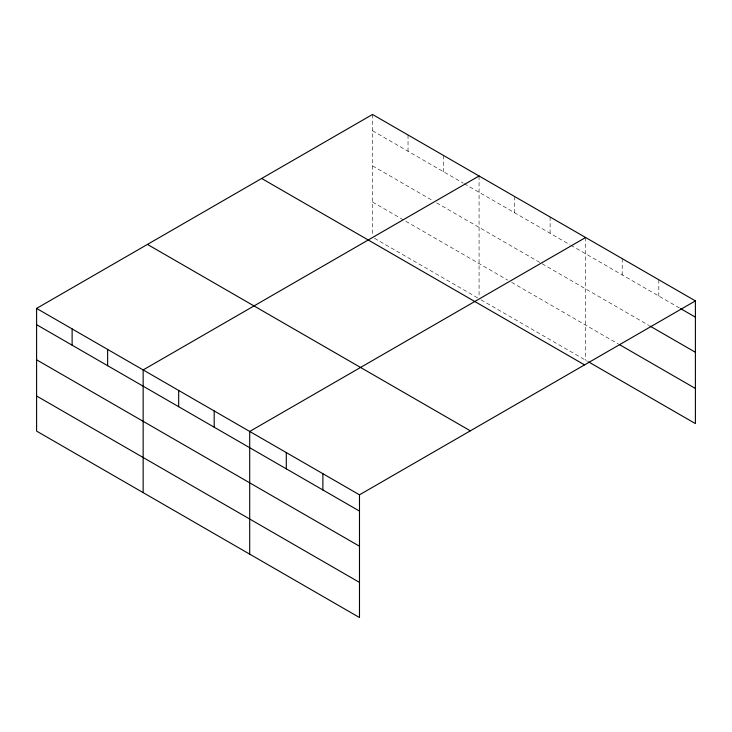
<?xml version="1.0" encoding="UTF-8"?>
<svg xmlns="http://www.w3.org/2000/svg" width="732" height="732" viewBox="0 0 732 732"><rect width="100%" height="100%" fill="white"/><g stroke="black" fill="none" stroke-linecap="round" stroke-linejoin="round"><path stroke-width="0.55" stroke-dasharray="3.66 2.75" d="M372.515 130.744L463.283 183.146M464.271 183.714L569.835 244.662M570.823 245.229L679.58 308.016M372.515 165.862L432.704 200.605M436.647 202.883L648.918 325.438M372.515 202.05L507.679 280.082M511.622 282.36L618.256 343.93M374.491 238.312L478.078 298.116M481.043 299.827L587.595 361.352M658.809 279.761L658.809 296.03M622.209 258.634L622.209 274.903M585.618 237.507L585.618 360.208M550.107 217.001L550.107 233.27M514.587 196.496L514.587 212.765M479.067 175.991L479.067 297.558M443.555 155.486L443.555 171.755M408.035 134.981L408.035 151.25M372.515 114.476L372.515 234.908"/><path stroke-width="1.1" d="M36.6 308.41L359.485 494.832L359.485 617.524L36.6 431.111L36.6 308.41L372.515 114.476L695.4 300.889L695.4 423.59L588.583 361.919M479.067 175.991L143.152 369.935L143.152 492.627M585.618 237.507L249.703 431.45L249.703 554.142M359.485 494.832L695.4 300.889M680.568 308.593L695.4 317.157M649.906 326.014L695.4 352.275M619.245 344.498L695.4 388.463M261.663 178.471L584.548 364.884M147.452 244.415L470.337 430.828M36.6 324.679L359.485 511.092M36.6 359.805L359.485 546.218M36.6 395.994L359.485 582.407M322.885 473.705L322.885 489.964M286.294 452.577L286.294 468.837M214.183 410.945L214.183 427.204M178.672 390.44L178.672 406.699M107.631 349.429L107.631 365.689M72.12 328.915L72.12 345.184"/></g></svg>
